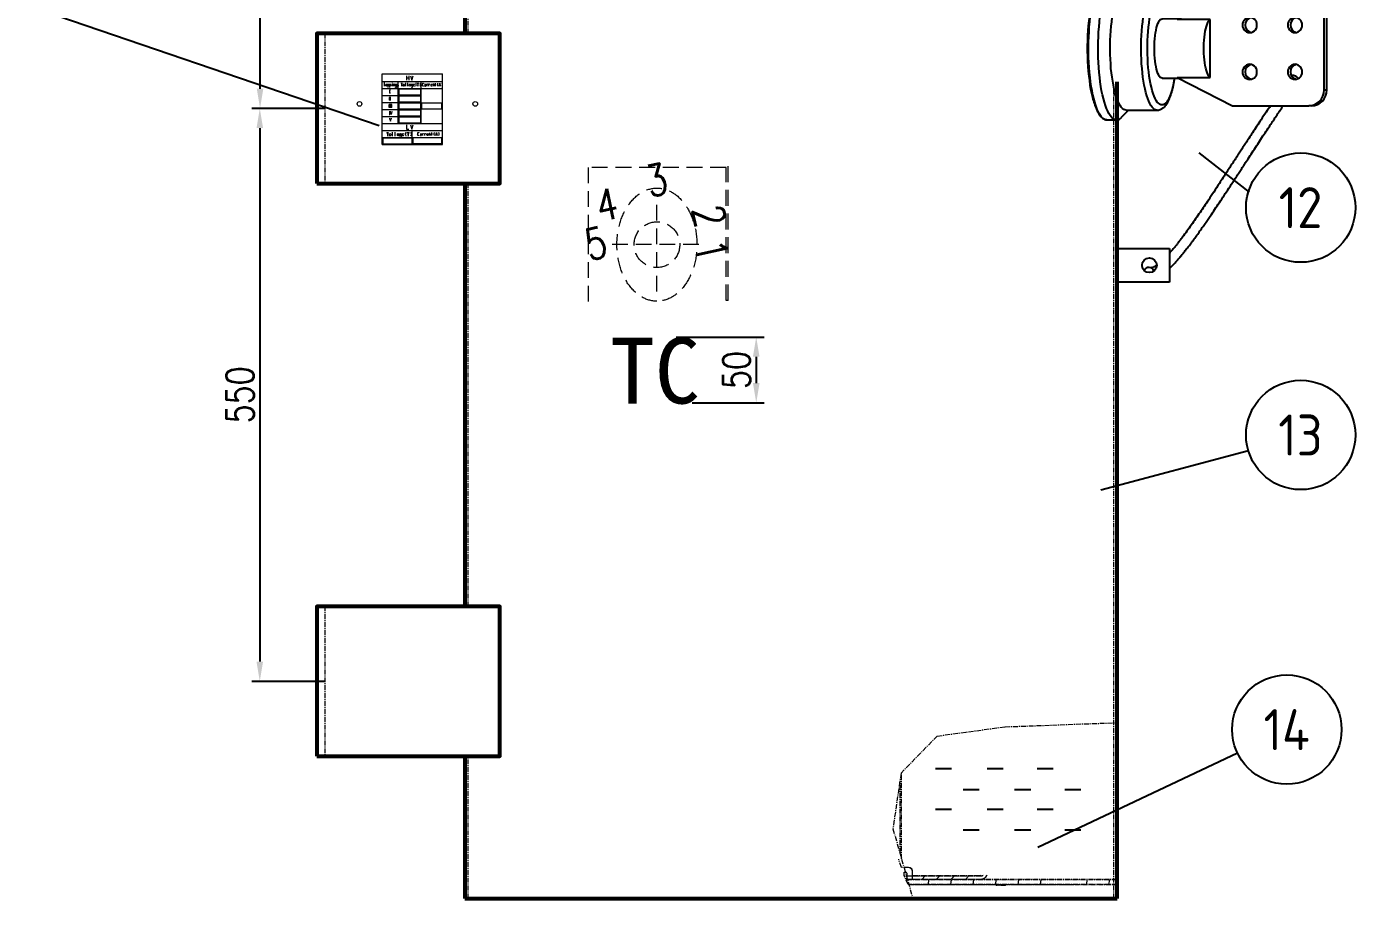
# Model space of a CAD drawing. Header units: millimetres. Extents: x 119255 to 123044, y -8474 to -5512.
# Drawn here: x 120649 to 121659, y -7305 to -6642 of the extents above; entities that cross this region are included whole.
import ezdxf
from ezdxf.enums import TextEntityAlignment as Align

# ---------------------------------------------------------------- set-up
doc = ezdxf.new("R2010")
doc.units = ezdxf.units.MM
doc.header["$LTSCALE"] = 3
for name, pattern in [('ACISOTGL', [3, 2, -1]), ('CENTER', [2, 1.25, -0.25, 0.25, -0.25]), ('HIDDEN', [0.375, 0.25, -0.125])]:
    doc.linetypes.add(name, pattern=pattern)
for name, color, linetype in [('4', 2, 'HIDDEN'), ('A', 3, 'Continuous'), ('S', 254, 'Continuous'), ('几何体', 7, 'Continuous')]:
    doc.layers.add(name, color=color, linetype=linetype)
for name, color, linetype, lineweight in [('图层1', 1, 'CENTER', 13), ('标注、文本', 3, 'Continuous', 25), ('粗实线', 4, 'Continuous', 53)]:
    doc.layers.add(name, color=color, linetype=linetype, lineweight=lineweight)
doc.styles.add('chinese', font='simhei.ttf')
doc.styles.add('HC_GBDIM', font='romans', dxfattribs={"width": 0.667, "bigfont": 'gbcbig'})
doc.styles.add('ST_WIN', font='isocp2.shx', dxfattribs={"bigfont": 'hzdxfst.shx'})
doc.styles.add('TH_GBDIM', font='romans.shx', dxfattribs={"width": 0.8, "bigfont": 'gbcbig.shx'})
doc.dimstyles.new('TH_GBDIM1', dxfattribs={"dimscale": 3, "dimtxt": 3.5, "dimasz": 2.5, "dimexe": 2, "dimexo": 0, "dimgap": 1.5, "dimtad": 1, "dimdec": 1, "dimzin": 0, "dimdsep": 46, "dimtxsty": 'TH_GBDIM', "dimcen": 2.5, "dimclrd": 3, "dimclre": 256, "dimclrt": 2, "dimadec": 0, "dimazin": 0, "dimtfac": 0.714286, "dimtdec": 1, "dimtmove": 0, "dimatfit": 3, "dimfxl": 0, "dimtzin": 0, "dimlwd": -1, "dimlwe": -1, "dimarcsym": 0})

# ---------------------------------------------------------------- blocks, each defined once
blk = doc.blocks.new('*D5')
at = {"layer": 'Defpoints', "color": 0}
for p in [(120875.5, -6703.8), (120826.1, -7139.5), (120875.5, -7139.5)]:
    blk.add_point(p, dxfattribs=at)
at = {"layer": '标注、文本'}
for p, q in [((120875.5, -6703.8), (120820.1, -6703.8)), ((120875.5, -7139.5), (120820.1, -7139.5))]:
    blk.add_line(p, q, dxfattribs=at)
at = {"layer": '标注、文本', "color": 3}
blk.add_line((120826.1, -6718.8), (120826.1, -7124.5), dxfattribs=at)
for points in [[(120823.6, -6718.8), (120828.6, -6718.8), (120826.1, -6703.8)], [(120823.6, -7124.5), (120828.6, -7124.5), (120826.1, -7139.5)]]:
    blk.add_solid(points, dxfattribs=at)
at = {"layer": '标注、文本', "color": 2, "insert": (120811.1, -6921.6), "char_height": 21, "attachment_point": 5, "rotation": 90, "style": 'TH_GBDIM'}
blk.add_mtext('550', dxfattribs=at)
blk = doc.blocks.new('*D6')
at = {"layer": 'Defpoints', "color": 0}
for p in [(120826.3, -6201.8), (121158.5, -6201.8), (120869.5, -6703.8)]:
    blk.add_point(p, dxfattribs=at)
at = {"layer": '标注、文本'}
for p, q in [((121158.5, -6201.8), (120820.3, -6201.8)), ((120869.5, -6703.8), (120820.3, -6703.8))]:
    blk.add_line(p, q, dxfattribs=at)
at = {"layer": '标注、文本', "color": 3}
blk.add_line((120826.3, -6688.8), (120826.3, -6216.8), dxfattribs=at)
for points in [[(120823.8, -6216.8), (120828.8, -6216.8), (120826.3, -6201.8)], [(120823.8, -6688.8), (120828.8, -6688.8), (120826.3, -6703.8)]]:
    blk.add_solid(points, dxfattribs=at)
at = {"layer": '标注、文本', "color": 2, "insert": (120811.3, -6452.8), "char_height": 21, "width": 172.582, "attachment_point": 5, "rotation": 90, "style": 'TH_GBDIM'}
blk.add_mtext('370', dxfattribs=at)
blk = doc.blocks.new('*D8')
at = {"layer": 'Defpoints', "color": 0}
for p in [(121142.7, -6877.7), (121154.7, -6927.7), (121203.5, -6927.7)]:
    blk.add_point(p, dxfattribs=at)
at = {"layer": '标注、文本'}
for p, q in [((121142.7, -6877.7), (121209.5, -6877.7)), ((121154.7, -6927.7), (121209.5, -6927.7))]:
    blk.add_line(p, q, dxfattribs=at)
at = {"layer": '标注、文本', "color": 3}
blk.add_line((121203.5, -6892.7), (121203.5, -6912.7), dxfattribs=at)
for points in [[(121201, -6892.7), (121206, -6892.7), (121203.5, -6877.7)], [(121201, -6912.7), (121206, -6912.7), (121203.5, -6927.7)]]:
    blk.add_solid(points, dxfattribs=at)
at = {"layer": '标注、文本', "color": 2, "insert": (121188.5, -6902.7), "char_height": 21, "attachment_point": 5, "rotation": 90, "style": 'TH_GBDIM'}
blk.add_mtext('50', dxfattribs=at)
blk = doc.blocks.new('A$Cce4753cb')
at = {"layer": '几何体'}
for p, q in [((22, 60.3), (14.6, 60.3)), ((14.6, 60.3), (14.7, 60.3)), ((30.9, 52.7), (25.7, 58.3)), ((52.7, 52.7), (29.2, 52.7)), ((110.2, 49.4), (68.1, 28)), ((168.1, 49.4), (110.2, 49.4)), ((168.1, 49.4), (170.1, 49.4)), ((181.7, 37.4), (179.7, 37.4)), ((179.7, -25.7), (179.7, 37.4)), ((181.7, -25.7), (181.7, 37.4)), ((68.7, 28.4), (56.5, 28.4)), ((93.1, 28), (68.1, 28)), ((93.1, -16.3), (93.1, 28)), ((56.5, -16.6), (68.7, -16.6)), ((68.1, -16.3), (110.2, -37.7)), ((68.1, -16.3), (93.1, -16.3)), ((179.7, -25.7), (181.7, -25.7)), ((110.2, -37.7), (168.1, -37.7)), ((170.1, -37.7), (168.1, -37.7)), ((14.6, -48.5), (22, -48.5)), ((25.7, -46.5), (30.9, -41)), ((29.2, -41), (52.7, -41)), ((22.1, -171.8), (22.1, -146.2)), ((22.1, -146.2), (62.1, -146.2)), ((62.1, -146.2), (62.1, -171.8)), ((62.1, -171.8), (22.1, -171.8))]:
    blk.add_line(p, q, dxfattribs=at)
at = {"layer": '几何体', "flags": 128}
for points in [[(14.6, -48.5), (13.6, -48.4), (12.6, -48), (11.6, -47.3), (10.6, -46.3), (9.7, -45), (8.7, -43.5), (7.8, -41.7), (7, -39.7), (6.1, -37.4), (5.3, -35), (4.6, -32.3), (3.9, -29.4), (3.3, -26.3), (2.7, -23), (2.2, -19.6), (1.8, -16.1), (1.4, -12.4), (1.1, -8.7), (0.8, -4.9), (0.7, -1), (0.6, 2.9), (0.6, 6.8), (0.6, 10.8), (0.8, 14.7), (1, 18.5), (1.2, 22.3), (1.6, 26), (2, 29.6), (2.5, 33.1), (3, 36.4), (3.6, 39.6), (4.2, 42.5), (5, 45.3), (5.7, 47.9), (6.5, 50.3), (7.4, 52.5), (8.3, 54.4), (9.2, 56), (10.1, 57.4), (11.1, 58.5), (12.1, 59.4), (13.1, 59.9), (14.1, 60.2), (14.6, 60.3)], [(22, -48.5), (21, -48.4), (19.9, -48), (18.9, -47.3), (18, -46.3), (17, -45), (16.1, -43.5), (15.2, -41.7), (14.3, -39.7), (13.5, -37.4), (12.7, -35), (11.9, -32.3), (11.2, -29.4), (10.6, -26.3), (10, -23), (9.5, -19.6), (9.1, -16.1), (8.7, -12.4), (8.4, -8.7), (8.2, -4.9), (8, -1), (7.9, 2.9), (7.9, 6.8), (8, 10.8), (8.1, 14.7), (8.3, 18.5), (8.6, 22.3), (8.9, 26), (9.3, 29.6), (9.8, 33.1), (10.3, 36.4), (10.9, 39.6), (11.6, 42.5), (12.3, 45.3), (13.1, 47.9), (13.9, 50.3), (14.7, 52.5), (15.6, 54.4), (16.5, 56), (17.5, 57.4), (18.5, 58.5), (19.4, 59.4), (20.5, 59.9), (21.5, 60.2), (22.5, 60.2), (23.5, 59.9), (24.5, 59.4), (25.5, 58.5), (25.7, 58.3)], [(29.2, -41), (28.3, -40.9), (27.4, -40.5), (26.4, -39.8), (25.5, -38.8), (24.6, -37.5), (23.8, -36), (23, -34.3), (22.2, -32.3), (21.4, -30.1), (20.7, -27.6), (20.1, -25), (19.5, -22.1), (19, -19.1), (18.5, -16), (18.1, -12.7), (17.7, -9.3), (17.5, -5.8), (17.3, -2.3), (17.1, 1.3), (17.1, 4.9), (17.1, 8.6), (17.2, 12.2), (17.4, 15.8), (17.6, 19.3), (17.9, 22.7), (18.3, 26.1), (18.7, 29.3), (19.2, 32.4), (19.8, 35.3), (20.4, 38), (21.1, 40.6), (21.8, 42.9), (22.6, 45), (23.4, 46.9), (24.2, 48.5), (25.1, 49.9), (26, 51), (26.9, 51.9), (27.8, 52.4), (28.8, 52.7), (29.2, 52.7)], [(52.7, -41), (51.8, -40.9), (50.9, -40.5), (49.9, -39.8), (49, -38.8), (48.1, -37.5), (47.3, -36), (46.5, -34.3), (45.7, -32.3), (44.9, -30.1), (44.2, -27.6), (43.6, -25), (43, -22.1), (42.5, -19.1), (42, -16), (41.6, -12.7), (41.3, -9.3), (41, -5.8), (40.8, -2.3), (40.7, 1.3), (40.6, 4.9), (40.6, 8.6), (40.7, 12.2), (40.9, 15.8), (41.1, 19.3), (41.4, 22.7), (41.8, 26.1), (42.2, 29.3), (42.7, 32.4), (43.3, 35.3), (43.9, 38), (44.6, 40.6), (45.3, 42.9), (46.1, 45), (46.9, 46.9), (47.7, 48.5), (48.6, 49.9), (49.5, 51), (50.4, 51.9), (51.3, 52.4), (52.3, 52.7), (52.7, 52.7)], [(4.6, -34.3), (4.5, -34), (3.8, -31.3), (3.1, -28.4), (2.5, -25.3), (1.9, -22), (1.5, -18.6), (1, -15.1), (0.7, -11.4), (0.4, -7.7), (0.1, -3.9), (0, 0), (-0.1, 3.9), (-0.1, 7.8), (0, 11.7), (0.1, 15.6), (0.4, 19.4), (0.7, 23.1), (1, 26.8), (1.5, 30.3), (1.9, 33.8), (2.5, 37), (3.1, 40.1), (3.8, 43), (4.5, 45.7), (5, 47.4)], [(56.5, -37.1), (55.6, -37), (54.7, -36.6), (53.8, -35.8), (52.9, -34.9), (52.1, -33.6), (51.3, -32.1), (50.5, -30.3), (49.7, -28.3), (49.1, -26), (48.4, -23.6), (47.8, -20.9), (47.3, -18.1), (46.8, -15.1), (46.4, -12), (46, -8.8), (45.8, -5.4), (45.6, -2), (45.4, 1.5), (45.4, 5), (45.4, 8.5), (45.5, 12), (45.7, 15.4), (45.9, 18.8), (46.2, 22.1), (46.6, 25.3), (47, 28.4), (47.5, 31.3), (48.1, 34), (48.7, 36.6), (49.4, 38.9), (50.1, 41), (50.9, 42.9), (51.7, 44.6), (52.5, 46), (53.4, 47.1), (54.3, 47.9), (55.1, 48.5), (56.1, 48.8), (57, 48.8), (57.9, 48.5), (58.8, 47.9), (59.6, 47.1), (60.5, 46), (61.3, 44.6), (62.1, 42.9), (62.9, 41), (63.6, 38.9), (64.3, 36.6), (64.9, 34), (65.5, 31.3), (66, 28.4), (66, 28.4)], [(56.5, -16.6), (55.9, -16.5), (55.2, -16.1), (54.6, -15.4), (54, -14.4), (53.4, -13.2), (52.9, -11.7), (52.4, -10), (52, -8.2), (51.6, -6.1), (51.3, -3.9), (51, -1.6), (50.8, 0.9), (50.7, 3.3), (50.7, 5.9), (50.7, 8.4), (50.8, 10.9), (51, 13.3), (51.3, 15.6), (51.6, 17.8), (52, 19.9), (52.4, 21.8), (52.9, 23.4), (53.4, 24.9), (54, 26.1), (54.6, 27.1), (55.2, 27.8), (55.9, 28.2), (56.5, 28.4)], [(93.1, -16.3), (92.5, -15.7), (91.9, -14.9), (91.3, -13.8), (90.7, -12.5), (90.2, -10.9), (89.8, -9.1), (89.4, -7.1), (89, -5), (88.7, -2.7), (88.5, -0.4), (88.4, 2.1), (88.3, 4.6), (88.3, 7.1), (88.4, 9.6), (88.5, 12.1), (88.7, 14.5), (89, 16.7), (89.4, 18.9), (89.8, 20.8), (90.2, 22.6), (90.7, 24.2), (91.3, 25.5), (91.9, 26.6), (92.5, 27.5), (93.1, 28)], [(128.7, 23.7), (128.6, 24.9), (128.2, 26.1), (127.5, 27.2), (126.7, 28.1), (125.6, 28.8), (124.4, 29.2), (123.2, 29.4), (122, 29.2), (120.8, 28.8), (119.8, 28.1), (118.9, 27.2), (118.2, 26.1), (117.8, 24.9), (117.7, 23.7), (117.8, 22.4), (118.2, 21.2), (118.9, 20.1), (119.8, 19.2), (120.8, 18.5), (122, 18.1), (123.2, 17.9), (124.4, 18.1), (125.6, 18.5), (126.7, 19.2), (127.5, 20.1), (128.2, 21.2), (128.6, 22.4), (128.7, 23.7)], [(163.1, 23.7), (163, 24.9), (162.6, 26.1), (161.9, 27.2), (161, 28.1), (160, 28.8), (158.8, 29.2), (157.6, 29.4), (156.4, 29.2), (155.2, 28.8), (154.2, 28.1), (153.3, 27.2), (152.6, 26.1), (152.2, 24.9), (152.1, 23.7), (152.2, 22.4), (152.6, 21.2), (153.3, 20.1), (154.2, 19.2), (155.2, 18.5), (156.4, 18.1), (157.6, 17.9), (158.8, 18.1), (160, 18.5), (161, 19.2), (161.9, 20.1), (162.6, 21.2), (163, 22.4), (163.1, 23.7)], [(128.7, -11.9), (128.6, -10.7), (128.2, -9.5), (127.5, -8.4), (126.7, -7.5), (125.6, -6.8), (124.4, -6.4), (123.2, -6.2), (122, -6.4), (120.8, -6.8), (119.8, -7.5), (118.9, -8.4), (118.2, -9.5), (117.8, -10.7), (117.7, -11.9), (117.8, -13.2), (118.2, -14.4), (118.9, -15.5), (119.8, -16.4), (120.8, -17.1), (122, -17.5), (123.2, -17.7), (124.4, -17.5), (125.6, -17.1), (126.7, -16.4), (127.5, -15.5), (128.2, -14.4), (128.6, -13.2), (128.7, -11.9)], [(163.1, -11.9), (163, -10.7), (162.6, -9.5), (161.9, -8.4), (161, -7.5), (160, -6.8), (158.8, -6.4), (157.6, -6.2), (156.4, -6.4), (155.2, -6.8), (154.2, -7.5), (153.3, -8.4), (152.6, -9.5), (152.2, -10.7), (152.1, -11.9), (152.2, -13.2), (152.6, -14.4), (153.3, -15.5), (154.2, -16.4), (155.2, -17.1), (156.4, -17.5), (157.6, -17.7), (158.8, -17.5), (160, -17.1), (161, -16.4), (161.9, -15.5), (162.6, -14.4), (163, -13.2), (163.1, -11.9)], [(66, -16.6), (65.7, -18.1), (65.2, -20.9), (64.6, -23.6), (64, -26), (63.3, -28.3), (62.5, -30.3), (61.7, -32.1), (60.9, -33.6), (60.1, -34.9), (59.2, -35.8), (58.3, -36.6), (57.4, -37), (56.5, -37.1)]]:
    blk.add_lwpolyline(points, dxfattribs=at)
at = {"layer": '几何体'}
blk.add_circle((46.9, -159), 5.6, dxfattribs=at)
for centre, radius, start, end in [((167.9, 37.6), 11.8, 359.0242, 88.9898), ((169.9, 37.6), 11.8, 359.0242, 88.9898), ((125.4, 23.7), 5.75, 101.717, 258.283), ((159.8, 23.7), 5.75, 101.717, 258.283), ((125.4, -11.9), 5.75, 101.717, 258.283), ((159.8, -11.9), 5.75, 101.717, 258.283), ((156.3, -17.8), 3.11, 58.4198, 115.4564), ((154.9, -21.8), 7.29, 42.0169, 65.4487), ((167.9, -25.9), 11.8, 271.0102, 0.9758), ((169.9, -25.9), 11.8, 271.0102, 0.9758), ((21.6, -43.2), 5.38, 274.446, 321.1574), ((46.6, -164.5), 3.9, 16.7308, 157.9093)]:
    blk.add_arc(centre, radius, start, end, dxfattribs=at)
for points, knots in [([(14.7, 60.2), (14.5, 60.2), (13.9, 60.2), (12.9, 60), (11.9, 59.4), (10.9, 58.7), (9.9, 57.6), (9, 56.4), (8, 54.9), (7.1, 53.1), (6.3, 51.1), (5.6, 49.4), (5.2, 48.2), (5.1, 47.8)], [0, 0, 0, 0, 0.062383, 0.153286, 0.245495, 0.341205, 0.44059, 0.542253, 0.644669, 0.746886, 0.848723, 0.950195, 1, 1, 1, 1]), ([(66.2, 28.4), (66.2, 28.4), (66, 29.5), (65.6, 31.5), (65.1, 34.3), (64.5, 36.9), (63.8, 39.3), (63.1, 41.6), (62.3, 43.7), (61.4, 45.7), (60.4, 47.5), (59.4, 49), (58.3, 50.3), (57.2, 51.2), (56, 52), (54.8, 52.4), (53.7, 52.7), (53, 52.7), (52.7, 52.7)], [0, 0, 0, 0, 0.005862, 0.077937, 0.150295, 0.223027, 0.296252, 0.370137, 0.444906, 0.520857, 0.598321, 0.6774, 0.745974, 0.807589, 0.863477, 0.915557, 0.965524, 1, 1, 1, 1]), ([(52.7, -41), (53.1, -41), (53.9, -41), (55.1, -40.7), (56.2, -40.1), (57.3, -39.4), (58.4, -38.4), (59.4, -37.2), (60.4, -35.8), (61.4, -34), (62.3, -32), (63.1, -29.8), (63.9, -27.5), (64.5, -25), (65.1, -22.3), (65.7, -19.6), (66, -17.6), (66.2, -16.6)], [0, 0, 0, 0, 0.04188, 0.093619, 0.146131, 0.201347, 0.261232, 0.327502, 0.400493, 0.477853, 0.555733, 0.632331, 0.707621, 0.781872, 0.855347, 0.928247, 1, 1, 1, 1]), ([(4.7, -34.7), (4.7, -34.8), (5, -35.8), (5.5, -37.4), (6.3, -39.6), (7.2, -41.5), (8.1, -43.2), (9, -44.7), (10, -46), (11, -47), (12.1, -47.8), (13.2, -48.3), (14, -48.5), (14.5, -48.5), (14.6, -48.5)], [0, 0, 0, 0, 0.014138, 0.109786, 0.205628, 0.301721, 0.39813, 0.494922, 0.592116, 0.68953, 0.786183, 0.880388, 0.970678, 1, 1, 1, 1]), ([(139, -37.7), (137.9, -39.3), (135.5, -42.8), (131.9, -48.2), (128.5, -53.4), (125.4, -58.1), (122.6, -62.4), (120.1, -66.2), (117.8, -69.7), (115.7, -72.9), (113.8, -75.8), (112, -78.6), (110.1, -81.5), (108, -84.7), (105.6, -88.4), (102.9, -92.5), (99.6, -97.5), (95.9, -103.2), (92.1, -109), (88.6, -114.1), (85.3, -119), (82, -123.7), (78.7, -128.5), (75.3, -133.2), (72.4, -137.1), (70.1, -140.1), (68.4, -142.4), (66.7, -144.5), (64.9, -146.7), (63.3, -148.6), (62.4, -149.6), (62.1, -150)], [0, 0, 0, 0, 0.039131, 0.083797, 0.124013, 0.159908, 0.191608, 0.220499, 0.247191, 0.271694, 0.294011, 0.314205, 0.335869, 0.361088, 0.389877, 0.422257, 0.458228, 0.512047, 0.561495, 0.606517, 0.647492, 0.693412, 0.740527, 0.789102, 0.839208, 0.868849, 0.895472, 0.921354, 0.950705, 0.983521, 1, 1, 1, 1]), ([(62.1, -161.5), (62.6, -161), (63.7, -160), (65.5, -158.1), (67.4, -156.1), (69.3, -153.9), (71, -151.8), (72.7, -149.8), (74.1, -148), (75.4, -146.4), (76.4, -145.1), (77.4, -143.8), (78.6, -142.2), (80.1, -140.2), (82, -137.6), (84.2, -134.6), (86.5, -131.3), (88.8, -128), (91, -124.8), (93.6, -121), (96.6, -116.5), (100.1, -111.3), (103.7, -105.9), (106.9, -101.1), (109.7, -96.7), (112.1, -93.1), (114.4, -89.5), (116.5, -86.3), (118.4, -83.5), (120.1, -80.8), (122.3, -77.4), (125.1, -73.1), (128.4, -68.1), (131.6, -63.1), (134.8, -58.3), (137.5, -54.3), (139.7, -51), (141.5, -48.3), (143.5, -45.3), (145.8, -41.9), (147.6, -39.3), (148.5, -37.9), (148.7, -37.7)], [0, 0, 0, 0, 0.024066, 0.05176, 0.082696, 0.108032, 0.1342, 0.157458, 0.177445, 0.194156, 0.20759, 0.219431, 0.234017, 0.254319, 0.278494, 0.306536, 0.335894, 0.36383, 0.39034, 0.415423, 0.455877, 0.49455, 0.53396, 0.574555, 0.599238, 0.625109, 0.650983, 0.673106, 0.691217, 0.707871, 0.727297, 0.759244, 0.793416, 0.82675, 0.859185, 0.889795, 0.907888, 0.925186, 0.94485, 0.970247, 0.99478, 1, 1, 1, 1]), ([(52.6, -159), (52.5, -159), (52.2, -159.3), (51.6, -159.7), (50.7, -160.2), (50, -160.5), (49.3, -160.8), (48.7, -161), (48.3, -160.9), (48.1, -160.8)], [0, 0, 0, 0, 0.017269, 0.124186, 0.249992, 0.400397, 0.575334, 0.774966, 1, 1, 1, 1])]:
    blk.add_open_spline(points, degree=3, knots=knots, dxfattribs=at)

msp = doc.modelspace()

# ---------------------------------------------------------------- linework, layer by layer
at = {"color": 7, "linetype": 'Continuous', "lineweight": 15}
for p, q in [((120919.05, -6677.57), (120964.96, -6677.57)), ((120919.05, -6731.13), (120919.05, -6677.57)), ((120919.05, -6683.22), (120964.96, -6683.22)), ((120920.38, -6684.22), (120921.05, -6684.22)), ((120920.71, -6684.22), (120920.71, -6686.88)), ((120921.71, -6685.88), (120922.05, -6685.55)), ((120921.71, -6686.21), (120921.71, -6685.88)), ((120922.04, -6686.88), (120921.71, -6686.21)), ((120922.05, -6685.55), (120922.38, -6685.22)), ((120922.38, -6686.88), (120922.05, -6686.88)), ((120922.38, -6685.22), (120922.38, -6685.55)), ((120922.38, -6685.55), (120922.71, -6685.88)), ((120922.71, -6686.21), (120922.38, -6686.88)), ((120922.38, -6686.88), (120922.38, -6686.55)), ((120922.71, -6685.22), (120922.71, -6686.88)), ((120923.38, -6685.55), (120923.71, -6685.22)), ((120923.38, -6685.22), (120923.38, -6687.88)), ((120923.38, -6685.88), (120923.38, -6685.55)), ((120923.38, -6686.88), (120923.38, -6686.21)), ((120923.71, -6686.88), (120923.38, -6686.88)), ((120923.71, -6685.22), (120924.04, -6685.55)), ((120924.04, -6686.88), (120923.71, -6686.88)), ((120924.04, -6685.55), (120924.04, -6685.88)), ((120924.04, -6685.88), (120924.04, -6686.21)), ((120924.04, -6686.21), (120924.04, -6686.88)), ((120924.71, -6685.22), (120924.71, -6687.88)), ((120924.71, -6685.88), (120925.04, -6685.55)), ((120925.04, -6686.88), (120924.71, -6686.21)), ((120925.04, -6685.55), (120925.04, -6685.22)), ((120925.04, -6685.22), (120925.37, -6685.55)), ((120925.04, -6686.88), (120925.04, -6686.55)), ((120925.37, -6686.88), (120925.04, -6686.88)), ((120925.37, -6685.55), (120925.7, -6685.88)), ((120925.7, -6686.21), (120925.37, -6686.88)), ((120925.7, -6685.88), (120925.7, -6686.21)), ((120926.7, -6684.22), (120926.7, -6684.55)), ((120926.7, -6685.22), (120926.7, -6686.88)), ((120928.03, -6685.55), (120928.03, -6685.22)), ((120928.03, -6686.88), (120928.03, -6685.22)), ((120928.04, -6685.22), (120928.37, -6685.22)), ((120928.37, -6685.22), (120928.37, -6685.55)), ((120928.37, -6685.55), (120928.37, -6686.88)), ((120929.36, -6685.55), (120929.7, -6685.22)), ((120929.36, -6685.88), (120929.36, -6685.55)), ((120929.36, -6686.21), (120929.36, -6685.88)), ((120929.36, -6686.88), (120929.36, -6686.21)), ((120929.7, -6686.88), (120929.36, -6686.88)), ((120929.36, -6687.88), (120929.36, -6687.55)), ((120929.7, -6685.22), (120929.7, -6685.55)), ((120929.7, -6685.55), (120930.03, -6685.88)), ((120930.03, -6686.21), (120929.7, -6686.88)), ((120929.7, -6686.88), (120929.7, -6686.55)), ((120930.03, -6685.22), (120930.03, -6687.22)), ((120930.03, -6687.22), (120930.03, -6687.88)), ((120931.03, -6686.88), (120930.69, -6686.55)), ((120931.03, -6685.22), (120931.03, -6685.55)), ((120931.36, -6685.22), (120931.03, -6685.22)), ((120931.03, -6685.55), (120931.03, -6685.22)), ((120931.03, -6685.55), (120931.36, -6686.21)), ((120931.36, -6686.88), (120931.03, -6686.88)), ((120931.36, -6715.16), (120931.36, -6683.22)), ((120931.36, -6685.55), (120931.36, -6685.22)), ((120931.36, -6686.21), (120931.36, -6685.88)), ((120931.36, -6686.21), (120931.36, -6686.55)), ((120931.36, -6686.55), (120931.36, -6686.88)), ((120933.69, -6684.22), (120934.02, -6686.88)), ((120934.02, -6686.88), (120934.35, -6684.22)), ((120935.02, -6685.88), (120935.35, -6685.55)), ((120935.02, -6686.21), (120935.02, -6685.88)), ((120935.35, -6686.88), (120935.02, -6686.21)), ((120935.35, -6685.55), (120935.69, -6685.22)), ((120935.69, -6686.88), (120935.35, -6686.88)), ((120935.69, -6685.22), (120935.69, -6685.55)), ((120935.69, -6685.55), (120936.02, -6685.88)), ((120936.02, -6686.21), (120935.69, -6686.88)), ((120935.69, -6686.88), (120935.69, -6686.55)), ((120936.02, -6685.88), (120936.02, -6686.21)), ((120937.02, -6686.88), (120937.02, -6684.22)), ((120937.68, -6678.9), (120937.68, -6682.22)), ((120937.68, -6680.56), (120939.34, -6680.56)), ((120938.35, -6685.55), (120939.01, -6685.55)), ((120938.68, -6686.88), (120938.68, -6684.22)), ((120939.34, -6678.9), (120939.34, -6682.22)), ((120939.68, -6685.88), (120940.01, -6685.55)), ((120939.68, -6686.21), (120939.68, -6685.88)), ((120940.01, -6686.88), (120939.68, -6686.21)), ((120940.01, -6685.55), (120940.34, -6685.22)), ((120940.34, -6686.88), (120940.01, -6686.88)), ((120940.34, -6685.22), (120940.34, -6685.55)), ((120940.34, -6685.55), (120940.68, -6685.88)), ((120940.68, -6686.21), (120940.34, -6686.88)), ((120940.34, -6686.88), (120940.34, -6686.55)), ((120940.68, -6678.9), (120941.68, -6682.22)), ((120940.68, -6685.22), (120940.68, -6686.88)), ((120941.34, -6685.88), (120941.68, -6685.55)), ((120941.34, -6686.21), (120941.34, -6685.88)), ((120941.67, -6686.88), (120941.34, -6686.21)), ((120941.67, -6687.88), (120941.34, -6687.55)), ((120941.68, -6682.22), (120942.67, -6678.9)), ((120941.68, -6685.55), (120941.68, -6685.22)), ((120941.68, -6685.22), (120942.01, -6685.55)), ((120941.68, -6686.88), (120941.68, -6686.55)), ((120942.01, -6686.88), (120941.68, -6686.88)), ((120942.01, -6685.22), (120942.01, -6687.22)), ((120942.01, -6685.55), (120942.01, -6685.88)), ((120942.01, -6686.21), (120942.01, -6686.88)), ((120942.01, -6687.22), (120942.01, -6687.55)), ((120942.01, -6687.55), (120942.01, -6687.88)), ((120943.01, -6685.55), (120943.34, -6685.22)), ((120943.01, -6685.88), (120943.01, -6685.55)), ((120943.01, -6686.21), (120943.01, -6685.88)), ((120943.67, -6685.88), (120943.01, -6685.88)), ((120943.01, -6686.88), (120943.01, -6686.21)), ((120943.34, -6686.88), (120943.01, -6686.88)), ((120943.34, -6685.22), (120943.34, -6685.55)), ((120943.34, -6685.55), (120943.67, -6685.88)), ((120943.34, -6686.88), (120943.34, -6686.55)), ((120943.67, -6686.55), (120943.34, -6686.88)), ((120945, -6684.22), (120944.67, -6684.89)), ((120944.67, -6684.89), (120944.67, -6685.55)), ((120944.67, -6685.55), (120944.67, -6685.88)), ((120944.67, -6685.88), (120944.67, -6686.55)), ((120944.67, -6686.55), (120945, -6686.88)), ((120946, -6684.22), (120946.33, -6686.88)), ((120946.33, -6686.88), (120946.67, -6684.22)), ((120947.66, -6684.22), (120948, -6684.89)), ((120948, -6686.55), (120947.66, -6686.88)), ((120948, -6684.89), (120948, -6685.55)), ((120948, -6685.55), (120948, -6685.88)), ((120948, -6685.88), (120948, -6686.55)), ((120948.66, -6715.16), (120948.66, -6683.22)), ((120949.66, -6685.88), (120949.99, -6685.22)), ((120949.99, -6686.55), (120949.66, -6685.88)), ((120949.99, -6684.55), (120950.33, -6684.55)), ((120949.99, -6685.22), (120949.99, -6684.55)), ((120949.99, -6686.88), (120949.99, -6686.55)), ((120950.33, -6686.88), (120949.99, -6686.88)), ((120950.33, -6684.55), (120950.33, -6684.22)), ((120950.33, -6684.55), (120950.66, -6684.55)), ((120950.33, -6686.88), (120950.33, -6686.55)), ((120950.66, -6686.88), (120950.33, -6686.88)), ((120950.66, -6684.55), (120950.66, -6684.89)), ((120950.66, -6686.55), (120950.66, -6686.88)), ((120951.66, -6685.22), (120951.66, -6686.55)), ((120951.66, -6686.55), (120951.66, -6686.88)), ((120951.66, -6686.88), (120951.99, -6686.88)), ((120951.99, -6686.88), (120952.32, -6686.55)), ((120952.32, -6685.22), (120952.32, -6686.88)), ((120953.32, -6685.88), (120953.32, -6685.22)), ((120953.32, -6686.88), (120953.32, -6685.22)), ((120953.32, -6685.22), (120953.65, -6685.22)), ((120953.65, -6685.22), (120953.65, -6685.55)), ((120954.65, -6685.88), (120954.98, -6685.22)), ((120954.65, -6686.88), (120954.65, -6685.22)), ((120954.98, -6685.22), (120954.98, -6684.89)), ((120954.98, -6685.22), (120955.32, -6685.55)), ((120956.31, -6685.55), (120956.65, -6685.22)), ((120956.31, -6685.88), (120956.31, -6685.55)), ((120956.31, -6686.55), (120956.31, -6685.88)), ((120956.98, -6685.88), (120956.31, -6685.88)), ((120956.31, -6686.88), (120956.31, -6686.55)), ((120956.65, -6686.88), (120956.31, -6686.88)), ((120956.65, -6685.22), (120956.65, -6685.55)), ((120956.65, -6685.55), (120956.98, -6685.88)), ((120956.65, -6686.88), (120956.65, -6686.55)), ((120956.98, -6686.55), (120956.65, -6686.88)), ((120957.98, -6685.88), (120957.98, -6685.22)), ((120957.98, -6686.88), (120957.98, -6685.22)), ((120957.98, -6685.22), (120958.31, -6685.22)), ((120958.31, -6685.22), (120958.31, -6685.88)), ((120958.31, -6685.88), (120958.31, -6686.88)), ((120959.31, -6685.55), (120959.97, -6685.55)), ((120959.64, -6686.88), (120959.64, -6684.55)), ((120961.31, -6684.89), (120960.97, -6685.55)), ((120960.97, -6685.55), (120960.97, -6685.88)), ((120960.97, -6685.88), (120961.31, -6686.55)), ((120961.3, -6684.55), (120961.3, -6684.89)), ((120961.3, -6686.55), (120961.3, -6686.88)), ((120962.3, -6686.88), (120962.97, -6684.55)), ((120962.63, -6686.21), (120963.3, -6686.21)), ((120962.97, -6684.55), (120963.3, -6686.88)), ((120964.3, -6684.55), (120964.63, -6684.89)), ((120964.63, -6686.55), (120964.3, -6686.88)), ((120964.63, -6684.89), (120964.63, -6685.55)), ((120964.63, -6685.55), (120964.63, -6685.88)), ((120964.63, -6685.88), (120964.63, -6686.55)), ((120964.96, -6731.13), (120964.96, -6677.57)), ((120919.05, -6688.54), (120964.96, -6688.54)), ((120919.05, -6693.86), (120948.66, -6693.86)), ((120925.7, -6695.53), (120924.37, -6695.53)), ((120925.7, -6697.53), (120924.37, -6697.53)), ((120925.37, -6689.87), (120924.71, -6689.87)), ((120925.37, -6692.2), (120924.71, -6692.2)), ((120924.71, -6697.53), (120924.71, -6695.53)), ((120925.04, -6692.2), (120925.04, -6689.87)), ((120925.37, -6697.53), (120925.37, -6695.53)), ((120929.7, -6687.88), (120929.36, -6687.88)), ((120930.03, -6687.88), (120929.7, -6687.88)), ((120931.69, -6688.88), (120948.33, -6688.88)), ((120931.69, -6688.88), (120931.69, -6693.53)), ((120931.69, -6693.53), (120948.33, -6693.53)), ((120931.69, -6694.2), (120948.33, -6694.2)), ((120931.69, -6694.2), (120931.69, -6698.86)), ((120942.01, -6687.88), (120941.68, -6687.88)), ((120948.33, -6688.88), (120948.33, -6693.53)), ((120948.33, -6694.2), (120948.33, -6698.86)), ((120919.05, -6699.19), (120948.66, -6699.19)), ((120919.05, -6704.52), (120948.66, -6704.52)), ((120926.37, -6700.86), (120924.37, -6700.86)), ((120924.37, -6703.18), (120924.37, -6700.86)), ((120926.37, -6703.18), (120924.37, -6703.18)), ((120924.37, -6706.18), (120925.7, -6706.18)), ((120924.71, -6706.18), (120924.71, -6708.51)), ((120925.37, -6703.18), (120925.37, -6700.86)), ((120926.04, -6708.51), (120925.37, -6706.18)), ((120926.37, -6706.18), (120926.04, -6708.51)), ((120926.37, -6703.18), (120926.37, -6700.86)), ((120926.37, -6706.18), (120926.7, -6706.18)), ((120931.69, -6698.86), (120948.33, -6698.86)), ((120931.69, -6699.52), (120948.33, -6699.52)), ((120931.69, -6699.52), (120931.69, -6704.18)), ((120931.69, -6704.18), (120948.33, -6704.18)), ((120931.69, -6704.85), (120948.33, -6704.85)), ((120931.69, -6704.85), (120931.69, -6709.5)), ((120948.33, -6699.52), (120948.33, -6704.18)), ((120948.33, -6704.85), (120948.33, -6709.5)), ((120948.99, -6699.52), (120948.99, -6704.18)), ((120948.99, -6699.52), (120964.3, -6699.52)), ((120948.99, -6704.18), (120964.3, -6704.18)), ((120964.3, -6699.52), (120964.3, -6704.18)), ((120919.05, -6709.84), (120948.66, -6709.84)), ((120919.05, -6715.16), (120964.96, -6715.16)), ((120924.37, -6708.51), (120925.04, -6708.51)), ((120924.37, -6711.5), (120925.04, -6711.5)), ((120924.71, -6711.5), (120925.37, -6713.49)), ((120925.37, -6713.49), (120926.04, -6711.5)), ((120925.7, -6711.5), (120926.37, -6711.5)), ((120931.69, -6709.5), (120948.33, -6709.5)), ((120931.69, -6710.17), (120948.33, -6710.17)), ((120931.69, -6710.17), (120931.69, -6714.83)), ((120931.69, -6714.83), (120948.33, -6714.83)), ((120937.68, -6716.16), (120937.68, -6719.48)), ((120940.68, -6716.16), (120941.68, -6719.48)), ((120941.68, -6719.48), (120942.67, -6716.16)), ((120948.33, -6710.17), (120948.33, -6714.83)), ((120919.05, -6720.49), (120964.96, -6720.49)), ((120919.05, -6725.81), (120964.96, -6725.81)), ((120919.72, -6726.14), (120941.68, -6726.14)), ((120919.72, -6726.14), (120919.72, -6730.8)), ((120922.71, -6721.81), (120923.38, -6724.81)), ((120923.38, -6724.81), (120923.71, -6721.81)), ((120924.71, -6723.48), (120925.04, -6723.14)), ((120924.71, -6724.14), (120924.71, -6723.48)), ((120925.04, -6724.48), (120924.71, -6724.14)), ((120925.04, -6723.14), (120925.04, -6722.81)), ((120925.04, -6722.81), (120925.37, -6723.14)), ((120925.37, -6724.48), (120925.04, -6724.81)), ((120925.04, -6724.81), (120925.04, -6724.48)), ((120925.37, -6723.14), (120925.7, -6723.48)), ((120925.7, -6724.14), (120925.37, -6724.48)), ((120925.7, -6723.48), (120925.7, -6724.15)), ((120927.04, -6724.81), (120927.04, -6721.81)), ((120928.7, -6723.14), (120929.36, -6723.14)), ((120929.03, -6724.81), (120929.03, -6721.81)), ((120930.7, -6723.14), (120931.03, -6722.81)), ((120930.7, -6723.48), (120930.7, -6723.14)), ((120930.7, -6724.14), (120930.7, -6723.48)), ((120930.7, -6724.48), (120930.7, -6724.14)), ((120931.03, -6724.81), (120930.7, -6724.48)), ((120931.03, -6722.81), (120931.36, -6723.14)), ((120931.36, -6724.48), (120931.03, -6724.81)), ((120931.36, -6723.14), (120931.69, -6723.48)), ((120931.69, -6724.14), (120931.36, -6724.48)), ((120931.69, -6722.81), (120931.69, -6724.81)), ((120932.69, -6723.14), (120933.03, -6722.81)), ((120932.69, -6723.48), (120932.69, -6723.14)), ((120932.69, -6724.14), (120932.69, -6723.48)), ((120932.69, -6724.48), (120932.69, -6724.14)), ((120933.03, -6724.81), (120932.69, -6724.48)), ((120932.69, -6725.81), (120932.69, -6725.47)), ((120933.36, -6725.81), (120932.69, -6725.81)), ((120933.03, -6722.81), (120933.36, -6723.14)), ((120933.36, -6724.48), (120933.03, -6724.81)), ((120933.36, -6723.14), (120933.69, -6723.48)), ((120933.69, -6724.14), (120933.36, -6724.48)), ((120933.69, -6725.14), (120933.36, -6725.47)), ((120933.36, -6725.47), (120933.36, -6725.81)), ((120933.69, -6722.81), (120933.69, -6725.14)), ((120934.69, -6723.14), (120935.02, -6722.81)), ((120934.69, -6723.48), (120934.69, -6723.14)), ((120935.35, -6723.48), (120934.69, -6723.48)), ((120934.69, -6724.14), (120934.69, -6723.48)), ((120934.69, -6724.48), (120934.69, -6724.14)), ((120935.02, -6724.81), (120934.69, -6724.48)), ((120935.02, -6722.81), (120935.35, -6723.14)), ((120935.35, -6724.48), (120935.02, -6724.81)), ((120935.35, -6723.14), (120935.35, -6723.48)), ((120935.35, -6724.48), (120935.35, -6724.14)), ((120937.02, -6722.48), (120936.68, -6723.14)), ((120936.68, -6723.14), (120936.68, -6723.48)), ((120936.68, -6723.48), (120937.02, -6724.48)), ((120937.02, -6721.81), (120937.02, -6722.48)), ((120937.02, -6724.48), (120937.02, -6724.81)), ((120937.68, -6719.48), (120939.34, -6719.48)), ((120938.35, -6721.81), (120939.01, -6724.81)), ((120939.01, -6724.81), (120939.68, -6721.81)), ((120940.68, -6721.81), (120941.01, -6722.48)), ((120941.01, -6724.48), (120940.68, -6724.81)), ((120941.01, -6722.48), (120941.34, -6723.14)), ((120941.34, -6723.48), (120941.01, -6724.48)), ((120941.34, -6723.14), (120941.34, -6723.48)), ((120941.68, -6726.14), (120941.68, -6730.8)), ((120942.01, -6731.13), (120942.01, -6720.49)), ((120964.3, -6726.14), (120942.34, -6726.14)), ((120942.34, -6726.14), (120942.34, -6730.8)), ((120946, -6723.48), (120946.33, -6722.81)), ((120946.33, -6723.81), (120946, -6723.48)), ((120946.33, -6722.15), (120946.67, -6722.15)), ((120946.33, -6722.81), (120946.33, -6722.15)), ((120946.33, -6724.48), (120946.33, -6723.81)), ((120946.67, -6724.48), (120946.33, -6724.48)), ((120946.67, -6722.15), (120947, -6722.15)), ((120947, -6724.48), (120946.67, -6724.48)), ((120947, -6722.15), (120947, -6721.81)), ((120947, -6722.15), (120947.33, -6722.48)), ((120947, -6724.48), (120947, -6724.14)), ((120947.33, -6724.14), (120947, -6724.48)), ((120948.33, -6722.81), (120948.33, -6724.14)), ((120948.33, -6724.14), (120948.33, -6724.48)), ((120948.33, -6724.48), (120948.66, -6724.48)), ((120948.66, -6722.81), (120948.66, -6724.48)), ((120948.66, -6724.48), (120948.66, -6724.14)), ((120949.99, -6723.48), (120949.99, -6722.81)), ((120949.99, -6724.48), (120949.99, -6722.81)), ((120949.99, -6722.81), (120950.33, -6722.81)), ((120950.32, -6722.81), (120950.32, -6723.14)), ((120951.66, -6723.48), (120951.66, -6722.81)), ((120951.66, -6724.48), (120951.66, -6722.81)), ((120951.66, -6722.81), (120951.99, -6722.81)), ((120951.99, -6722.81), (120951.99, -6723.14)), ((120952.99, -6723.48), (120953.32, -6723.14)), ((120952.99, -6723.81), (120952.99, -6723.48)), ((120953.98, -6723.48), (120952.99, -6723.48)), ((120953.32, -6724.48), (120952.99, -6723.81)), ((120953.32, -6723.14), (120953.65, -6722.81)), ((120953.65, -6724.48), (120953.32, -6724.48)), ((120953.65, -6722.81), (120953.65, -6723.14)), ((120953.65, -6723.14), (120953.98, -6723.48)), ((120953.65, -6724.48), (120953.65, -6724.14)), ((120953.98, -6724.14), (120953.65, -6724.48)), ((120954.98, -6723.48), (120955.32, -6722.81)), ((120954.98, -6724.48), (120954.98, -6722.81)), ((120955.32, -6722.81), (120955.32, -6722.48)), ((120955.32, -6722.81), (120955.65, -6723.48)), ((120955.65, -6723.48), (120955.65, -6724.48)), ((120956.65, -6723.14), (120957.31, -6723.14)), ((120956.98, -6724.48), (120956.98, -6722.15)), ((120958.64, -6722.48), (120958.31, -6723.14)), ((120958.31, -6723.14), (120958.31, -6723.48)), ((120958.31, -6723.48), (120958.64, -6724.14)), ((120958.64, -6722.15), (120958.64, -6722.48)), ((120958.64, -6724.14), (120958.64, -6724.48)), ((120959.97, -6724.48), (120960.31, -6722.15)), ((120959.97, -6723.81), (120960.64, -6723.81)), ((120960.31, -6722.15), (120960.97, -6724.48)), ((120961.97, -6722.15), (120962.3, -6722.48)), ((120962.3, -6724.14), (120961.97, -6724.48)), ((120962.3, -6722.48), (120962.3, -6723.14)), ((120962.3, -6723.14), (120962.3, -6723.48)), ((120962.3, -6723.48), (120962.3, -6724.14)), ((120964.3, -6726.14), (120964.3, -6730.8)), ((120919.05, -6731.13), (120964.96, -6731.13)), ((120919.72, -6730.8), (120941.68, -6730.8)), ((120964.3, -6730.8), (120942.34, -6730.8))]:
    msp.add_line(p, q, dxfattribs=at)
for centre in [(120901.91, -6700.35), (120989.91, -6700.35)]:
    msp.add_circle(centre, 1.75, dxfattribs=at)
at = {"layer": 'A'}
for p, q in [((121578.55, -6767.58), (121540.2, -6737.65)), ((121577.67, -6964.27), (121465.35, -6994.12))]:
    msp.add_line(p, q, dxfattribs=at)
for centre in [(121617.44, -6779.25), (121617.44, -6952.14), (121606.91, -7176.18)]:
    msp.add_circle(centre, 41.58, dxfattribs=at)
at = {"layer": '图层1'}
for p, q in [((120875.49, -6646.82), (120875.49, -6760.82)), ((120875.49, -7082.46), (120875.49, -7196.46)), ((121392.67, -7174.09), (121477.94, -7170.91)), ((121341.17, -7181.08), (121313.62, -7209.22)), ((121341.17, -7181.08), (121392.67, -7174.09)), ((121313.62, -7209.22), (121307.43, -7251.54)), ((121314.02, -7274.5), (121314.02, -7208.83)), ((121312.82, -7270.11), (121312.82, -7215.61)), ((121307.43, -7251.54), (121322.59, -7304.59)), ((121312.82, -7243.36), (121314.02, -7243.36)), ((121313.82, -7281.09), (121311.82, -7274.7)), ((121319.21, -7281.09), (121313.82, -7281.09)), ((121319.21, -7281.09), (121315.81, -7281.09)), ((121320.8, -7281.49), (121319.21, -7281.09)), ((121320.4, -7281.29), (121319.21, -7281.09)), ((121321.6, -7282.09), (121320.4, -7281.29)), ((121322, -7282.68), (121320.8, -7281.49)), ((121322.2, -7283.08), (121321.6, -7282.09)), ((121322.4, -7284.28), (121322, -7282.68)), ((121322.4, -7284.28), (121322.2, -7283.08)), ((121316.02, -7287.08), (121316.02, -7284.68)), ((121316.02, -7284.68), (121317.21, -7284.68)), ((121319.01, -7294.06), (121316.02, -7287.08)), ((121317.21, -7284.68), (121317.01, -7284.68)), ((121317.81, -7284.88), (121317.21, -7284.68)), ((121317.21, -7284.68), (121318.01, -7285.28)), ((121318.01, -7285.28), (121317.81, -7284.88)), ((121317.81, -7287.48), (121368.31, -7287.48)), ((121317.81, -7291.07), (121318.01, -7289.07)), ((121318.01, -7285.28), (121318.01, -7288.27)), ((121318.01, -7285.28), (121318.01, -7290.07)), ((121318.01, -7290.07), (121477.94, -7290.07)), ((121477.94, -7290.07), (121318.41, -7290.07)), ((121322.4, -7290.07), (121322.4, -7284.28)), ((121322.4, -7287.48), (121322.4, -7284.28)), ((121368.31, -7287.48), (121322.4, -7287.48)), ((121322.4, -7290.07), (121322.4, -7287.48)), ((121322.4, -7287.48), (121374.1, -7287.48)), ((121374.1, -7290.07), (121322.4, -7290.07)), ((121329.39, -7290.07), (121331.98, -7287.48)), ((121334.58, -7294.06), (121334.78, -7290.07)), ((121340.37, -7290.07), (121342.96, -7287.48)), ((121351.55, -7290.07), (121354.14, -7287.48)), ((121351.55, -7294.06), (121351.95, -7290.07)), ((121362.53, -7290.07), (121365.12, -7287.48)), ((121374.1, -7287.48), (121368.31, -7287.48)), ((121368.51, -7294.06), (121368.91, -7290.07)), ((121372.91, -7287.48), (121368.91, -7287.48)), ((121374.3, -7287.27), (121372.91, -7287.48)), ((121372.91, -7287.48), (121374.3, -7287.28)), ((121374.1, -7290.07), (121373.9, -7290.27)), ((121374.1, -7287.48), (121376.1, -7286.88)), ((121374.1, -7287.48), (121375.5, -7287.28)), ((121374.1, -7290.07), (121376.1, -7289.67)), ((121376.1, -7289.67), (121374.1, -7290.07)), ((121376.1, -7289.67), (121377.9, -7288.67)), ((121377.9, -7288.67), (121376.1, -7289.67)), ((121377.9, -7288.67), (121378.89, -7286.88)), ((121378.89, -7286.88), (121377.9, -7288.67)), ((121385.68, -7294.06), (121385.88, -7290.07)), ((121402.65, -7294.06), (121403.05, -7290.07)), ((121419.62, -7294.06), (121420.02, -7290.07)), ((121454.78, -7294.06), (121454.98, -7290.07)), ((121471.75, -7294.06), (121472.15, -7290.07)), ((121477.94, -7290.07), (121477.94, -7294.06)), ((121477.94, -7294.06), (121319.01, -7294.06)), ((121319.21, -7294.06), (121444.4, -7294.06)), ((121319.61, -7294.06), (121477.94, -7294.06)), ((121386.08, -7294.66), (121385.48, -7294.06)), ((121385.88, -7294.06), (121385.88, -7294.66)), ((121392.87, -7294.66), (121385.88, -7294.66)), ((121392.67, -7294.66), (121393.27, -7294.06)), ((121392.87, -7294.06), (121392.87, -7294.66))]:
    msp.add_line(p, q, dxfattribs=at)
msp.add_lwpolyline([(120984.44, -6646.82), (120984.44, -6486.98), (120981.94, -6486.98, -1), (120981.94, -6477.98), (120984.44, -6477.98), (120984.44, -6462.48)], format="xyb", dxfattribs=at)
for points in [[(121008.49, -6760.82), (121008.49, -6760.82), (121008.49, -6646.82), (121008.49, -6646.82)], [(121008.49, -7196.46), (121008.49, -7196.46), (121008.49, -7082.46), (121008.49, -7082.46)]]:
    msp.add_lwpolyline(points, close=True, dxfattribs=at)
for points in [[(121475.44, -7304.59), (121475.44, -6685.23)], [(120984.44, -7082.46), (120984.44, -6760.82)], [(120984.44, -7304.59), (120984.44, -7196.46)]]:
    msp.add_lwpolyline(points, dxfattribs=at)
at = {"layer": '标注、文本'}
for p, q in [((120630.22, -6618.71), (120916.75, -6716.85)), ((121417.59, -7265.57), (121569.31, -7193.93)), ((121339.78, -7205.69), (121352.06, -7205.69)), ((121378.94, -7205.69), (121391.23, -7205.69)), ((121417.06, -7205.69), (121429.34, -7205.69)), ((121360.76, -7221.77), (121373.04, -7221.77)), ((121399.92, -7221.77), (121412.21, -7221.77)), ((121438.04, -7221.77), (121450.32, -7221.77)), ((121339.78, -7236.79), (121352.06, -7236.79)), ((121378.94, -7236.79), (121391.23, -7236.79)), ((121417.06, -7236.79), (121429.34, -7236.79)), ((121360.76, -7252.37), (121373.04, -7252.37)), ((121399.92, -7252.37), (121412.21, -7252.37)), ((121438.04, -7252.37), (121450.32, -7252.37))]:
    msp.add_line(p, q, dxfattribs=at)
at = {"layer": '粗实线', "ltscale": 2}
for p, q in [((120981.95, -6489.57), (120981.95, -6646.91)), ((121477.94, -7304.59), (121477.94, -6683.64)), ((120981.94, -6760.82), (120981.94, -7082.46)), ((120981.94, -7196.46), (120981.94, -7304.59)), ((120981.94, -7304.59), (121477.94, -7304.59))]:
    msp.add_line(p, q, dxfattribs=at)
at = {"layer": '粗实线', "color": 8, "linetype": 'ACISOTGL', "lineweight": 0, "ltscale": 2}
for p, q in [((121182.05, -6849.82), (121182.05, -6747.21)), ((121180.55, -6748.71), (121075.84, -6748.71)), ((121075.84, -6748.71), (121075.84, -6850.7)), ((121180.55, -6849.82), (121180.55, -6748.71)), ((121128.01, -6843.08), (121128.01, -6771.74)), ((121159.98, -6807.41), (121093.65, -6807.41)), ((121182.05, -6849.82), (121180.55, -6849.82))]:
    msp.add_line(p, q, dxfattribs=at)
at = {"layer": '粗实线', "ltscale": 2}
for points in [[(120869.49, -6760.82), (121008.49, -6760.82), (121008.49, -6646.82), (120869.49, -6646.82)], [(120869.49, -7196.46), (121008.49, -7196.46), (121008.49, -7082.46), (120869.49, -7082.46)]]:
    msp.add_lwpolyline(points, close=True, dxfattribs=at)
at = {"layer": '粗实线', "color": 8, "linetype": 'ACISOTGL', "lineweight": 0, "ltscale": 2}
msp.add_circle((121128.01, -6807.41), 17.37, dxfattribs=at)
msp.add_ellipse((121128.01, -6807.41), major_axis=(0, -43), ratio=0.7071068, dxfattribs=at)

# ---------------------------------------------------------------- block references
at = {"layer": '标注、文本'}
msp.add_blockref('A$Cce4753cb', (121455.49, -6664.07), dxfattribs=at)

# ---------------------------------------------------------------- texts
at = {"layer": '4', "style": 'chinese'}
msp.add_text('TC', height=50, dxfattribs=at).set_placement((121092.46, -6928.22))
at = {"layer": 'S', "color": 7, "style": 'ST_WIN'}
for s, p in [('12', (121617.27, -6779.25)), ('13', (121617.27, -6952.14)), ('14', (121606.74, -7176.18))]:
    msp.add_text(s, height=31.185, dxfattribs=at).set_placement(p, align=Align.MIDDLE)
at = {"layer": '粗实线', "color": 8, "linetype": 'ACISOTGL', "lineweight": 0, "ltscale": 2, "style": 'HC_GBDIM', "width": 0.784706}
for s, rotation, p in [('3', 12.25803, (121122.47, -6771.42)), ('4', 12.25803, (121084.77, -6790.18)), ('2', 282.25803, (121154.61, -6780.33)), ('5', 12.25803, (121076.34, -6819.62)), ('1', 282.25803, (121156.55, -6806.62))]:
    msp.add_text(s, height=23.53, rotation=rotation, dxfattribs=at).set_placement(p)

# ---------------------------------------------------------------- dimensions: what is measured, and where the dimension line sits
at = {"layer": '标注、文本'}
for base, p1, p2, text, picture, middle in [((120826.29, -6201.75), (120869.49, -6703.82), (121158.51, -6201.75), '370', '*D6', (120811.29, -6452.79)), ((120826.11, -7139.46), (120875.49, -6703.82), (120875.49, -7139.46), '550', '*D5', (120811.11, -6921.64)), ((121203.48, -6927.71), (121142.7, -6877.7), (121154.66, -6927.71), '50', '*D8', (121188.48, -6902.7))]:
    dim = msp.add_linear_dim(base=base, p1=p1, p2=p2, angle=90, text=text, dimstyle='TH_GBDIM1', override={"dimtxt": 7, "dimasz": 5}, dxfattribs=at)
    dim.commit()
    dim.dimension.update_dxf_attribs({"geometry": picture, "text_midpoint": middle})

doc.saveas('drawing.dxf')
